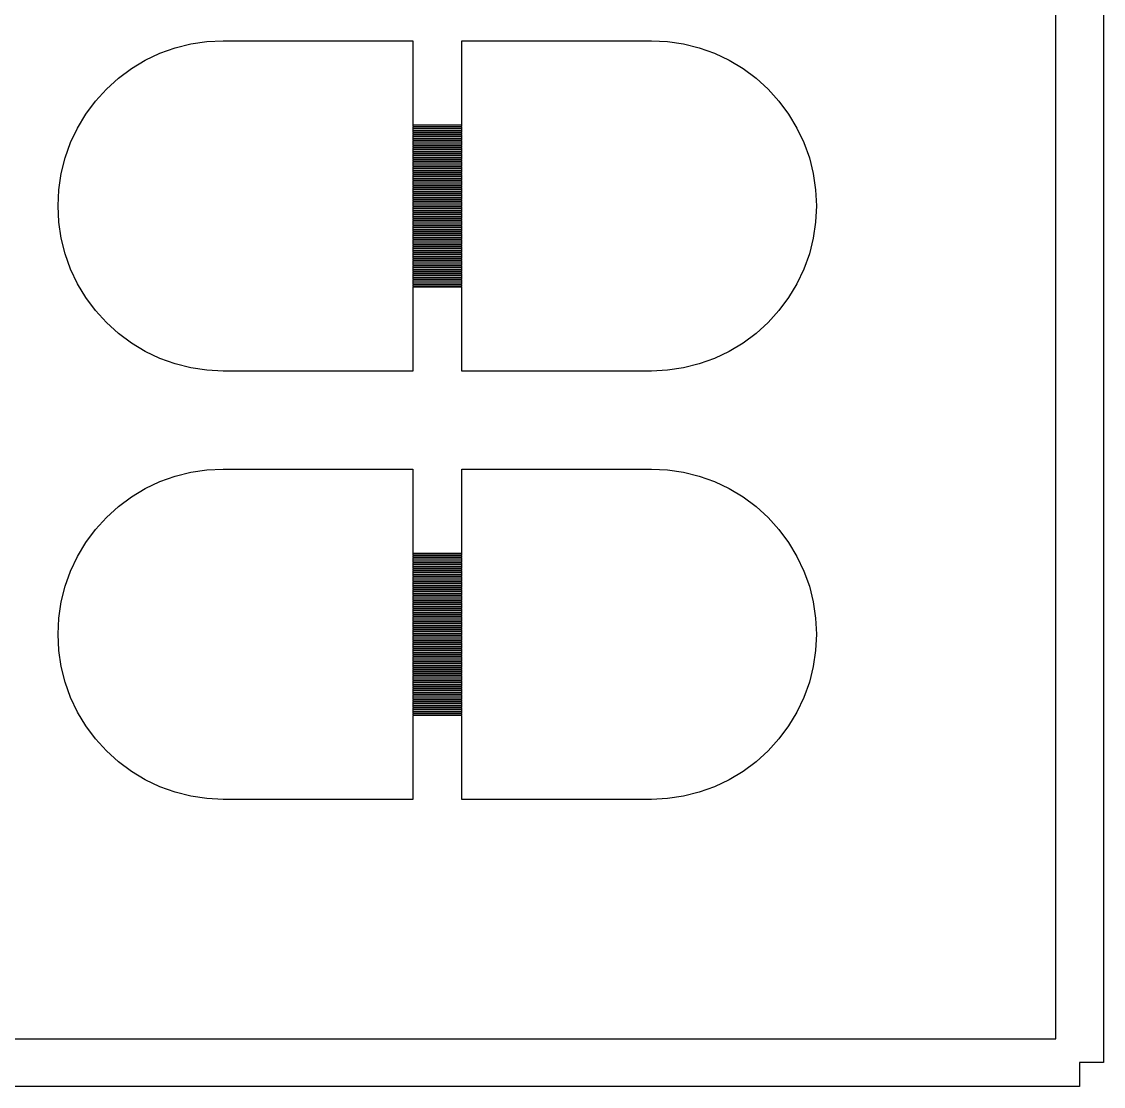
# Model space of a CAD drawing. Extents: x -18 to 132, y -42 to 114.
# Drawn here: x 90.26 to 113, y -5 to 17.37 of the extents above; entities that cross this region are included whole.
import ezdxf

# ---------------------------------------------------------------- set-up
doc = ezdxf.new("R2010")
doc.units = 0

msp = doc.modelspace()

# ---------------------------------------------------------------- linework, layer by layer
for p, q in [((113, 76.5), (113, -4.5)), ((112, -4), (112, 76)), ((93.4927, 16.8206), (93.823, 16.9033)), ((93.823, 16.9033), (94.1599, 16.9533)), ((94.1599, 16.9533), (94.5, 16.97)), ((94.5, 16.97), (98.485, 16.97)), ((98.485, 16.97), (98.485, 15.205)), ((99.515, 15.205), (99.515, 16.97)), ((99.515, 16.97), (103.5, 16.97)), ((103.5, 16.97), (103.84, 16.9533)), ((103.84, 16.9533), (104.177, 16.9033)), ((104.177, 16.9033), (104.507, 16.8206)), ((92.8643, 16.5603), (93.1721, 16.7059)), ((93.1721, 16.7059), (93.4927, 16.8206)), ((104.507, 16.8206), (104.828, 16.7059)), ((104.828, 16.7059), (105.136, 16.5603)), ((92.2987, 16.1823), (92.5722, 16.3852)), ((92.5722, 16.3852), (92.8643, 16.5603)), ((105.136, 16.5603), (105.428, 16.3852)), ((105.428, 16.3852), (105.701, 16.1823)), ((92.0463, 15.9537), (92.2987, 16.1823)), ((105.701, 16.1823), (105.954, 15.9537)), ((91.8177, 15.7013), (92.0463, 15.9537)), ((105.954, 15.9537), (106.182, 15.7013)), ((91.6148, 15.4278), (91.8177, 15.7013)), ((106.182, 15.7013), (106.385, 15.4278)), ((91.4397, 15.1357), (91.6148, 15.4278)), ((106.385, 15.4278), (106.56, 15.1357)), ((91.2941, 14.8279), (91.4397, 15.1357)), ((98.485, 15.205), (99.515, 15.205)), ((99.515, 15.195), (98.485, 15.195)), ((98.485, 15.195), (98.485, 15.165)), ((98.485, 15.165), (99.515, 15.165)), ((99.515, 15.155), (98.485, 15.155)), ((98.485, 15.155), (98.485, 15.125)), ((98.485, 15.125), (99.515, 15.125)), ((99.515, 15.115), (98.485, 15.115)), ((98.485, 15.115), (98.485, 15.085)), ((98.485, 15.085), (99.515, 15.085)), ((99.515, 15.075), (98.485, 15.075)), ((98.485, 15.075), (98.485, 15.045)), ((98.485, 15.045), (99.515, 15.045)), ((99.515, 15.035), (98.485, 15.035)), ((98.485, 15.035), (98.485, 15.005)), ((99.515, 15.165), (99.515, 15.195)), ((99.515, 15.125), (99.515, 15.155)), ((99.515, 15.085), (99.515, 15.115)), ((99.515, 15.045), (99.515, 15.075)), ((99.515, 15.005), (99.515, 15.035)), ((106.56, 15.1357), (106.706, 14.8279)), ((91.1794, 14.5073), (91.2941, 14.8279)), ((98.485, 15.005), (99.515, 15.005)), ((99.515, 14.995), (98.485, 14.995)), ((98.485, 14.995), (98.485, 14.965)), ((98.485, 14.965), (99.515, 14.965)), ((99.515, 14.955), (98.485, 14.955)), ((98.485, 14.955), (98.485, 14.925)), ((98.485, 14.925), (99.515, 14.925)), ((99.515, 14.915), (98.485, 14.915)), ((98.485, 14.915), (98.485, 14.885)), ((98.485, 14.885), (99.515, 14.885)), ((99.515, 14.875), (98.485, 14.875)), ((98.485, 14.875), (98.485, 14.845)), ((98.485, 14.845), (99.515, 14.845)), ((99.515, 14.835), (98.485, 14.835)), ((98.485, 14.835), (98.485, 14.805)), ((98.485, 14.805), (99.515, 14.805)), ((99.515, 14.795), (98.485, 14.795)), ((98.485, 14.795), (98.485, 14.765)), ((99.515, 14.965), (99.515, 14.995)), ((99.515, 14.925), (99.515, 14.955)), ((99.515, 14.885), (99.515, 14.915)), ((99.515, 14.845), (99.515, 14.875)), ((99.515, 14.805), (99.515, 14.835)), ((99.515, 14.765), (99.515, 14.795)), ((106.706, 14.8279), (106.821, 14.5073)), ((98.485, 14.765), (99.515, 14.765)), ((99.515, 14.755), (98.485, 14.755)), ((98.485, 14.755), (98.485, 14.725)), ((98.485, 14.725), (99.515, 14.725)), ((99.515, 14.715), (98.485, 14.715)), ((98.485, 14.715), (98.485, 14.685)), ((98.485, 14.685), (99.515, 14.685)), ((99.515, 14.675), (98.485, 14.675)), ((98.485, 14.675), (98.485, 14.645)), ((98.485, 14.645), (99.515, 14.645)), ((99.515, 14.635), (98.485, 14.635)), ((98.485, 14.635), (98.485, 14.605)), ((98.485, 14.605), (99.515, 14.605)), ((99.515, 14.595), (98.485, 14.595)), ((98.485, 14.595), (98.485, 14.565)), ((98.485, 14.565), (99.515, 14.565)), ((99.515, 14.555), (98.485, 14.555)), ((98.485, 14.555), (98.485, 14.525)), ((99.515, 14.725), (99.515, 14.755)), ((99.515, 14.685), (99.515, 14.715)), ((99.515, 14.645), (99.515, 14.675)), ((99.515, 14.605), (99.515, 14.635)), ((99.515, 14.565), (99.515, 14.595)), ((99.515, 14.525), (99.515, 14.555)), ((91.0967, 14.177), (91.1794, 14.5073)), ((98.485, 14.525), (99.515, 14.525)), ((99.515, 14.515), (98.485, 14.515)), ((98.485, 14.515), (98.485, 14.485)), ((98.485, 14.485), (99.515, 14.485)), ((99.515, 14.475), (98.485, 14.475)), ((98.485, 14.475), (98.485, 14.445)), ((98.485, 14.445), (99.515, 14.445)), ((99.515, 14.435), (98.485, 14.435)), ((98.485, 14.435), (98.485, 14.405)), ((98.485, 14.405), (99.515, 14.405)), ((99.515, 14.395), (98.485, 14.395)), ((98.485, 14.395), (98.485, 14.365)), ((98.485, 14.365), (99.515, 14.365)), ((99.515, 14.355), (98.485, 14.355)), ((98.485, 14.355), (98.485, 14.325)), ((98.485, 14.325), (99.515, 14.325)), ((99.515, 14.485), (99.515, 14.515)), ((99.515, 14.445), (99.515, 14.475)), ((99.515, 14.405), (99.515, 14.435)), ((99.515, 14.365), (99.515, 14.395)), ((99.515, 14.325), (99.515, 14.355)), ((106.821, 14.5073), (106.903, 14.177)), ((91.0467, 13.8401), (91.0967, 14.177)), ((99.515, 14.315), (98.485, 14.315)), ((98.485, 14.315), (98.485, 14.285)), ((98.485, 14.285), (99.515, 14.285)), ((99.515, 14.275), (98.485, 14.275)), ((98.485, 14.275), (98.485, 14.245)), ((98.485, 14.245), (99.515, 14.245)), ((99.515, 14.235), (98.485, 14.235)), ((98.485, 14.235), (98.485, 14.205)), ((98.485, 14.205), (99.515, 14.205)), ((99.515, 14.195), (98.485, 14.195)), ((98.485, 14.195), (98.485, 14.165)), ((98.485, 14.165), (99.515, 14.165)), ((99.515, 14.155), (98.485, 14.155)), ((98.485, 14.155), (98.485, 14.125)), ((98.485, 14.125), (99.515, 14.125)), ((99.515, 14.115), (98.485, 14.115)), ((98.485, 14.115), (98.485, 14.085)), ((99.515, 14.285), (99.515, 14.315)), ((99.515, 14.245), (99.515, 14.275)), ((99.515, 14.205), (99.515, 14.235)), ((99.515, 14.165), (99.515, 14.195)), ((99.515, 14.125), (99.515, 14.155)), ((99.515, 14.085), (99.515, 14.115)), ((106.903, 14.177), (106.953, 13.8401)), ((98.485, 14.085), (99.515, 14.085)), ((99.515, 14.075), (98.485, 14.075)), ((98.485, 14.075), (98.485, 14.045)), ((98.485, 14.045), (99.515, 14.045)), ((99.515, 14.035), (98.485, 14.035)), ((98.485, 14.035), (98.485, 14.005)), ((98.485, 14.005), (99.515, 14.005)), ((99.515, 13.995), (98.485, 13.995)), ((98.485, 13.995), (98.485, 13.965)), ((98.485, 13.965), (99.515, 13.965)), ((99.515, 13.955), (98.485, 13.955)), ((98.485, 13.955), (98.485, 13.925)), ((98.485, 13.925), (99.515, 13.925)), ((99.515, 13.915), (98.485, 13.915)), ((98.485, 13.915), (98.485, 13.885)), ((98.485, 13.885), (99.515, 13.885)), ((99.515, 13.875), (98.485, 13.875)), ((98.485, 13.875), (98.485, 13.845)), ((99.515, 14.045), (99.515, 14.075)), ((99.515, 14.005), (99.515, 14.035)), ((99.515, 13.965), (99.515, 13.995)), ((99.515, 13.925), (99.515, 13.955)), ((99.515, 13.885), (99.515, 13.915)), ((99.515, 13.845), (99.515, 13.875)), ((91.03, 13.5), (91.0467, 13.8401)), ((98.485, 13.845), (99.515, 13.845)), ((99.515, 13.835), (98.485, 13.835)), ((98.485, 13.835), (98.485, 13.805)), ((98.485, 13.805), (99.515, 13.805)), ((99.515, 13.795), (98.485, 13.795)), ((98.485, 13.795), (98.485, 13.765)), ((98.485, 13.765), (99.515, 13.765)), ((99.515, 13.755), (98.485, 13.755)), ((98.485, 13.755), (98.485, 13.725)), ((98.485, 13.725), (99.515, 13.725)), ((99.515, 13.715), (98.485, 13.715)), ((98.485, 13.715), (98.485, 13.685)), ((98.485, 13.685), (99.515, 13.685)), ((99.515, 13.675), (98.485, 13.675)), ((98.485, 13.675), (98.485, 13.645)), ((98.485, 13.645), (99.515, 13.645)), ((99.515, 13.805), (99.515, 13.835)), ((99.515, 13.765), (99.515, 13.795)), ((99.515, 13.725), (99.515, 13.755)), ((99.515, 13.685), (99.515, 13.715)), ((99.515, 13.645), (99.515, 13.675)), ((106.953, 13.8401), (106.97, 13.5)), ((91.0467, 13.1599), (91.03, 13.5)), ((99.515, 13.635), (98.485, 13.635)), ((98.485, 13.635), (98.485, 13.605)), ((98.485, 13.605), (99.515, 13.605)), ((99.515, 13.595), (98.485, 13.595)), ((98.485, 13.595), (98.485, 13.565)), ((98.485, 13.565), (99.515, 13.565)), ((99.515, 13.555), (98.485, 13.555)), ((98.485, 13.555), (98.485, 13.525)), ((98.485, 13.525), (99.515, 13.525)), ((99.515, 13.515), (98.485, 13.515)), ((98.485, 13.515), (98.485, 13.485)), ((98.485, 13.485), (99.515, 13.485)), ((99.515, 13.475), (98.485, 13.475)), ((98.485, 13.475), (98.485, 13.445)), ((98.485, 13.445), (99.515, 13.445)), ((99.515, 13.435), (98.485, 13.435)), ((98.485, 13.435), (98.485, 13.405)), ((99.515, 13.605), (99.515, 13.635)), ((99.515, 13.565), (99.515, 13.595)), ((99.515, 13.525), (99.515, 13.555)), ((99.515, 13.485), (99.515, 13.515)), ((99.515, 13.445), (99.515, 13.475)), ((99.515, 13.405), (99.515, 13.435)), ((106.97, 13.5), (106.953, 13.1599)), ((98.485, 13.405), (99.515, 13.405)), ((99.515, 13.395), (98.485, 13.395)), ((98.485, 13.395), (98.485, 13.365)), ((98.485, 13.365), (99.515, 13.365)), ((99.515, 13.355), (98.485, 13.355)), ((98.485, 13.355), (98.485, 13.325)), ((98.485, 13.325), (99.515, 13.325)), ((99.515, 13.315), (98.485, 13.315)), ((98.485, 13.315), (98.485, 13.285)), ((98.485, 13.285), (99.515, 13.285)), ((99.515, 13.275), (98.485, 13.275)), ((98.485, 13.275), (98.485, 13.245)), ((98.485, 13.245), (99.515, 13.245)), ((99.515, 13.235), (98.485, 13.235)), ((98.485, 13.235), (98.485, 13.205)), ((98.485, 13.205), (99.515, 13.205)), ((99.515, 13.195), (98.485, 13.195)), ((98.485, 13.195), (98.485, 13.165)), ((99.515, 13.365), (99.515, 13.395)), ((99.515, 13.325), (99.515, 13.355)), ((99.515, 13.285), (99.515, 13.315)), ((99.515, 13.245), (99.515, 13.275)), ((99.515, 13.205), (99.515, 13.235)), ((99.515, 13.165), (99.515, 13.195)), ((91.0967, 12.823), (91.0467, 13.1599)), ((98.485, 13.165), (99.515, 13.165)), ((99.515, 13.155), (98.485, 13.155)), ((98.485, 13.155), (98.485, 13.125)), ((98.485, 13.125), (99.515, 13.125)), ((99.515, 13.115), (98.485, 13.115)), ((98.485, 13.115), (98.485, 13.085)), ((98.485, 13.085), (99.515, 13.085)), ((99.515, 13.075), (98.485, 13.075)), ((98.485, 13.075), (98.485, 13.045)), ((98.485, 13.045), (99.515, 13.045)), ((99.515, 13.035), (98.485, 13.035)), ((98.485, 13.035), (98.485, 13.005)), ((98.485, 13.005), (99.515, 13.005)), ((99.515, 12.995), (98.485, 12.995)), ((98.485, 12.995), (98.485, 12.965)), ((98.485, 12.965), (99.515, 12.965)), ((99.515, 13.125), (99.515, 13.155)), ((99.515, 13.085), (99.515, 13.115)), ((99.515, 13.045), (99.515, 13.075)), ((99.515, 13.005), (99.515, 13.035)), ((99.515, 12.965), (99.515, 12.995)), ((106.953, 13.1599), (106.903, 12.823)), ((91.1794, 12.4927), (91.0967, 12.823)), ((99.515, 12.955), (98.485, 12.955)), ((98.485, 12.955), (98.485, 12.925)), ((98.485, 12.925), (99.515, 12.925)), ((99.515, 12.915), (98.485, 12.915)), ((98.485, 12.915), (98.485, 12.885)), ((98.485, 12.885), (99.515, 12.885)), ((99.515, 12.875), (98.485, 12.875)), ((98.485, 12.875), (98.485, 12.845)), ((98.485, 12.845), (99.515, 12.845)), ((99.515, 12.835), (98.485, 12.835)), ((98.485, 12.835), (98.485, 12.805)), ((98.485, 12.805), (99.515, 12.805)), ((99.515, 12.795), (98.485, 12.795)), ((98.485, 12.795), (98.485, 12.765)), ((98.485, 12.765), (99.515, 12.765)), ((99.515, 12.755), (98.485, 12.755)), ((98.485, 12.755), (98.485, 12.725)), ((99.515, 12.925), (99.515, 12.955)), ((99.515, 12.885), (99.515, 12.915)), ((99.515, 12.845), (99.515, 12.875)), ((99.515, 12.805), (99.515, 12.835)), ((99.515, 12.765), (99.515, 12.795)), ((99.515, 12.725), (99.515, 12.755)), ((106.903, 12.823), (106.821, 12.4927)), ((98.485, 12.725), (99.515, 12.725)), ((99.515, 12.715), (98.485, 12.715)), ((98.485, 12.715), (98.485, 12.685)), ((98.485, 12.685), (99.515, 12.685)), ((99.515, 12.675), (98.485, 12.675)), ((98.485, 12.675), (98.485, 12.645)), ((98.485, 12.645), (99.515, 12.645)), ((99.515, 12.635), (98.485, 12.635)), ((98.485, 12.635), (98.485, 12.605)), ((98.485, 12.605), (99.515, 12.605)), ((99.515, 12.595), (98.485, 12.595)), ((98.485, 12.595), (98.485, 12.565)), ((98.485, 12.565), (99.515, 12.565)), ((99.515, 12.555), (98.485, 12.555)), ((98.485, 12.555), (98.485, 12.525)), ((98.485, 12.525), (99.515, 12.525)), ((99.515, 12.515), (98.485, 12.515)), ((98.485, 12.515), (98.485, 12.485)), ((99.515, 12.685), (99.515, 12.715)), ((99.515, 12.645), (99.515, 12.675)), ((99.515, 12.605), (99.515, 12.635)), ((99.515, 12.565), (99.515, 12.595)), ((99.515, 12.525), (99.515, 12.555)), ((99.515, 12.485), (99.515, 12.515)), ((91.2941, 12.1721), (91.1794, 12.4927)), ((98.485, 12.485), (99.515, 12.485)), ((99.515, 12.475), (98.485, 12.475)), ((98.485, 12.475), (98.485, 12.445)), ((98.485, 12.445), (99.515, 12.445)), ((99.515, 12.435), (98.485, 12.435)), ((98.485, 12.435), (98.485, 12.405)), ((98.485, 12.405), (99.515, 12.405)), ((99.515, 12.395), (98.485, 12.395)), ((98.485, 12.395), (98.485, 12.365)), ((98.485, 12.365), (99.515, 12.365)), ((99.515, 12.355), (98.485, 12.355)), ((98.485, 12.355), (98.485, 12.325)), ((98.485, 12.325), (99.515, 12.325)), ((99.515, 12.315), (98.485, 12.315)), ((98.485, 12.315), (98.485, 12.285)), ((98.485, 12.285), (99.515, 12.285)), ((99.515, 12.445), (99.515, 12.475)), ((99.515, 12.405), (99.515, 12.435)), ((99.515, 12.365), (99.515, 12.395)), ((99.515, 12.325), (99.515, 12.355)), ((99.515, 12.285), (99.515, 12.315)), ((106.821, 12.4927), (106.706, 12.1721)), ((91.4397, 11.8643), (91.2941, 12.1721)), ((99.515, 12.275), (98.485, 12.275)), ((98.485, 12.275), (98.485, 12.245)), ((98.485, 12.245), (99.515, 12.245)), ((99.515, 12.235), (98.485, 12.235)), ((98.485, 12.235), (98.485, 12.205)), ((98.485, 12.205), (99.515, 12.205)), ((99.515, 12.195), (98.485, 12.195)), ((98.485, 12.195), (98.485, 12.165)), ((98.485, 12.165), (99.515, 12.165)), ((99.515, 12.155), (98.485, 12.155)), ((98.485, 12.155), (98.485, 12.125)), ((98.485, 12.125), (99.515, 12.125)), ((99.515, 12.115), (98.485, 12.115)), ((98.485, 12.115), (98.485, 12.085)), ((98.485, 12.085), (99.515, 12.085)), ((99.515, 12.075), (98.485, 12.075)), ((98.485, 12.075), (98.485, 12.045)), ((99.515, 12.245), (99.515, 12.275)), ((99.515, 12.205), (99.515, 12.235)), ((99.515, 12.165), (99.515, 12.195)), ((99.515, 12.125), (99.515, 12.155)), ((99.515, 12.085), (99.515, 12.115)), ((99.515, 12.045), (99.515, 12.075)), ((106.706, 12.1721), (106.56, 11.8643)), ((91.6148, 11.5722), (91.4397, 11.8643)), ((98.485, 12.045), (99.515, 12.045)), ((99.515, 12.035), (98.485, 12.035)), ((98.485, 12.035), (98.485, 12.005)), ((98.485, 12.005), (99.515, 12.005)), ((99.515, 11.995), (98.485, 11.995)), ((98.485, 11.995), (98.485, 11.965)), ((98.485, 11.965), (99.515, 11.965)), ((99.515, 11.955), (98.485, 11.955)), ((98.485, 11.955), (98.485, 11.925)), ((98.485, 11.925), (99.515, 11.925)), ((99.515, 11.915), (98.485, 11.915)), ((98.485, 11.915), (98.485, 11.885)), ((98.485, 11.885), (99.515, 11.885)), ((99.515, 11.875), (98.485, 11.875)), ((98.485, 11.875), (98.485, 11.845)), ((98.485, 11.845), (99.515, 11.845)), ((99.515, 11.835), (98.485, 11.835)), ((98.485, 11.835), (98.485, 11.805)), ((99.515, 12.005), (99.515, 12.035)), ((99.515, 11.965), (99.515, 11.995)), ((99.515, 11.925), (99.515, 11.955)), ((99.515, 11.885), (99.515, 11.915)), ((99.515, 11.845), (99.515, 11.875)), ((99.515, 11.805), (99.515, 11.835)), ((106.56, 11.8643), (106.385, 11.5722)), ((98.485, 11.805), (99.515, 11.805)), ((99.515, 11.795), (98.485, 11.795)), ((98.485, 11.795), (98.485, 10.03)), ((99.515, 10.03), (99.515, 11.795)), ((91.8177, 11.2987), (91.6148, 11.5722)), ((106.385, 11.5722), (106.182, 11.2987)), ((92.0463, 11.0463), (91.8177, 11.2987)), ((106.182, 11.2987), (105.954, 11.0463)), ((92.2987, 10.8177), (92.0463, 11.0463)), ((105.954, 11.0463), (105.701, 10.8177)), ((92.5722, 10.6148), (92.2987, 10.8177)), ((105.701, 10.8177), (105.428, 10.6148)), ((92.8643, 10.4397), (92.5722, 10.6148)), ((105.428, 10.6148), (105.136, 10.4397)), ((93.1721, 10.2941), (92.8643, 10.4397)), ((93.4927, 10.1794), (93.1721, 10.2941)), ((104.828, 10.2941), (104.507, 10.1794)), ((105.136, 10.4397), (104.828, 10.2941)), ((93.823, 10.0967), (93.4927, 10.1794)), ((94.1599, 10.0467), (93.823, 10.0967)), ((94.5, 10.03), (94.1599, 10.0467)), ((98.485, 10.03), (94.5, 10.03)), ((103.5, 10.03), (99.515, 10.03)), ((103.84, 10.0467), (103.5, 10.03)), ((104.177, 10.0967), (103.84, 10.0467)), ((104.507, 10.1794), (104.177, 10.0967)), ((94.1599, 7.95328), (94.5, 7.96999)), ((94.5, 7.96999), (98.485, 7.96999)), ((98.485, 7.96999), (98.485, 6.20499)), ((99.515, 6.20499), (99.515, 7.96999)), ((99.515, 7.96999), (103.5, 7.96999)), ((103.5, 7.96999), (103.84, 7.95328)), ((93.1721, 7.70586), (93.4927, 7.82057)), ((93.4927, 7.82057), (93.823, 7.90332)), ((93.823, 7.90332), (94.1599, 7.95328)), ((103.84, 7.95328), (104.177, 7.90332)), ((104.177, 7.90332), (104.507, 7.82057)), ((104.507, 7.82057), (104.828, 7.70586)), ((92.5722, 7.38519), (92.8643, 7.56026)), ((92.8643, 7.56026), (93.1721, 7.70586)), ((104.828, 7.70586), (105.136, 7.56026)), ((105.136, 7.56026), (105.428, 7.38519)), ((92.2987, 7.18234), (92.5722, 7.38519)), ((105.428, 7.38519), (105.701, 7.18234)), ((92.0463, 6.95366), (92.2987, 7.18234)), ((105.701, 7.18234), (105.954, 6.95366)), ((91.8177, 6.70134), (92.0463, 6.95366)), ((105.954, 6.95366), (106.182, 6.70134)), ((91.6148, 6.42783), (91.8177, 6.70134)), ((106.182, 6.70134), (106.385, 6.42783)), ((91.4397, 6.13574), (91.6148, 6.42783)), ((106.385, 6.42783), (106.56, 6.13574)), ((98.485, 6.20499), (99.515, 6.20499)), ((99.515, 6.19499), (98.485, 6.19499)), ((98.485, 6.19499), (98.485, 6.16499)), ((98.485, 6.16499), (99.515, 6.16499)), ((99.515, 6.155), (98.485, 6.155)), ((98.485, 6.155), (98.485, 6.125)), ((99.515, 6.16499), (99.515, 6.19499)), ((99.515, 6.125), (99.515, 6.155)), ((91.2941, 5.82791), (91.4397, 6.13574)), ((98.485, 6.125), (99.515, 6.125)), ((99.515, 6.11499), (98.485, 6.11499)), ((98.485, 6.11499), (98.485, 6.08499)), ((98.485, 6.08499), (99.515, 6.08499)), ((99.515, 6.075), (98.485, 6.075)), ((98.485, 6.075), (98.485, 6.045)), ((98.485, 6.045), (99.515, 6.045)), ((99.515, 6.03499), (98.485, 6.03499)), ((98.485, 6.03499), (98.485, 6.00499)), ((98.485, 6.00499), (99.515, 6.00499)), ((99.515, 5.995), (98.485, 5.995)), ((98.485, 5.995), (98.485, 5.965)), ((98.485, 5.965), (99.515, 5.965)), ((99.515, 5.95499), (98.485, 5.95499)), ((98.485, 5.95499), (98.485, 5.92499)), ((98.485, 5.92499), (99.515, 5.92499)), ((99.515, 5.91499), (98.485, 5.91499)), ((98.485, 5.91499), (98.485, 5.88499)), ((99.515, 6.08499), (99.515, 6.11499)), ((99.515, 6.045), (99.515, 6.075)), ((99.515, 6.00499), (99.515, 6.03499)), ((99.515, 5.965), (99.515, 5.995)), ((99.515, 5.92499), (99.515, 5.95499)), ((99.515, 5.88499), (99.515, 5.91499)), ((106.56, 6.13574), (106.706, 5.82791)), ((91.1794, 5.50728), (91.2941, 5.82791)), ((98.485, 5.88499), (99.515, 5.88499)), ((99.515, 5.875), (98.485, 5.875)), ((98.485, 5.875), (98.485, 5.84499)), ((98.485, 5.84499), (99.515, 5.84499)), ((99.515, 5.83499), (98.485, 5.83499)), ((98.485, 5.83499), (98.485, 5.80499)), ((98.485, 5.80499), (99.515, 5.80499)), ((99.515, 5.795), (98.485, 5.795)), ((98.485, 5.795), (98.485, 5.765)), ((98.485, 5.765), (99.515, 5.765)), ((99.515, 5.75499), (98.485, 5.75499)), ((98.485, 5.75499), (98.485, 5.72499)), ((98.485, 5.72499), (99.515, 5.72499)), ((99.515, 5.715), (98.485, 5.715)), ((98.485, 5.715), (98.485, 5.685)), ((98.485, 5.685), (99.515, 5.685)), ((99.515, 5.84499), (99.515, 5.875)), ((99.515, 5.80499), (99.515, 5.83499)), ((99.515, 5.765), (99.515, 5.795)), ((99.515, 5.72499), (99.515, 5.75499)), ((99.515, 5.685), (99.515, 5.715)), ((106.706, 5.82791), (106.821, 5.50728)), ((91.0967, 5.17696), (91.1794, 5.50728)), ((99.515, 5.67499), (98.485, 5.67499)), ((98.485, 5.67499), (98.485, 5.64499)), ((98.485, 5.64499), (99.515, 5.64499)), ((99.515, 5.63499), (98.485, 5.63499)), ((98.485, 5.63499), (98.485, 5.605)), ((98.485, 5.605), (99.515, 5.605)), ((99.515, 5.59499), (98.485, 5.59499)), ((98.485, 5.59499), (98.485, 5.56499)), ((98.485, 5.56499), (99.515, 5.56499)), ((99.515, 5.55499), (98.485, 5.55499)), ((98.485, 5.55499), (98.485, 5.52499)), ((98.485, 5.52499), (99.515, 5.52499)), ((99.515, 5.515), (98.485, 5.515)), ((98.485, 5.515), (98.485, 5.48499)), ((98.485, 5.48499), (99.515, 5.48499)), ((99.515, 5.47499), (98.485, 5.47499)), ((98.485, 5.47499), (98.485, 5.44499)), ((99.515, 5.64499), (99.515, 5.67499)), ((99.515, 5.605), (99.515, 5.63499)), ((99.515, 5.56499), (99.515, 5.59499)), ((99.515, 5.52499), (99.515, 5.55499)), ((99.515, 5.48499), (99.515, 5.515)), ((99.515, 5.44499), (99.515, 5.47499)), ((106.821, 5.50728), (106.903, 5.17696)), ((98.485, 5.44499), (99.515, 5.44499)), ((99.515, 5.435), (98.485, 5.435)), ((98.485, 5.435), (98.485, 5.405)), ((98.485, 5.405), (99.515, 5.405)), ((99.515, 5.39499), (98.485, 5.39499)), ((98.485, 5.39499), (98.485, 5.36499)), ((98.485, 5.36499), (99.515, 5.36499)), ((99.515, 5.355), (98.485, 5.355)), ((98.485, 5.355), (98.485, 5.325)), ((98.485, 5.325), (99.515, 5.325)), ((99.515, 5.31499), (98.485, 5.31499)), ((98.485, 5.31499), (98.485, 5.28499)), ((98.485, 5.28499), (99.515, 5.28499)), ((99.515, 5.27499), (98.485, 5.27499)), ((98.485, 5.27499), (98.485, 5.245)), ((98.485, 5.245), (99.515, 5.245)), ((99.515, 5.23499), (98.485, 5.23499)), ((98.485, 5.23499), (98.485, 5.20499)), ((99.515, 5.405), (99.515, 5.435)), ((99.515, 5.36499), (99.515, 5.39499)), ((99.515, 5.325), (99.515, 5.355)), ((99.515, 5.28499), (99.515, 5.31499)), ((99.515, 5.245), (99.515, 5.27499)), ((99.515, 5.20499), (99.515, 5.23499)), ((91.0467, 4.84012), (91.0967, 5.17696)), ((98.485, 5.20499), (99.515, 5.20499)), ((99.515, 5.19499), (98.485, 5.19499)), ((98.485, 5.19499), (98.485, 5.16499)), ((98.485, 5.16499), (99.515, 5.16499)), ((99.515, 5.155), (98.485, 5.155)), ((98.485, 5.155), (98.485, 5.125)), ((98.485, 5.125), (99.515, 5.125)), ((99.515, 5.11499), (98.485, 5.11499)), ((98.485, 5.11499), (98.485, 5.08499)), ((98.485, 5.08499), (99.515, 5.08499)), ((99.515, 5.075), (98.485, 5.075)), ((98.485, 5.075), (98.485, 5.045)), ((98.485, 5.045), (99.515, 5.045)), ((99.515, 5.03499), (98.485, 5.03499)), ((98.485, 5.03499), (98.485, 5.00499)), ((98.485, 5.00499), (99.515, 5.00499)), ((99.515, 5.16499), (99.515, 5.19499)), ((99.515, 5.125), (99.515, 5.155)), ((99.515, 5.08499), (99.515, 5.11499)), ((99.515, 5.045), (99.515, 5.075)), ((99.515, 5.00499), (99.515, 5.03499)), ((106.903, 5.17696), (106.953, 4.84012)), ((91.03, 4.5), (91.0467, 4.84012)), ((99.515, 4.995), (98.485, 4.995)), ((98.485, 4.995), (98.485, 4.965)), ((98.485, 4.965), (99.515, 4.965)), ((99.515, 4.95499), (98.485, 4.95499)), ((98.485, 4.95499), (98.485, 4.92499)), ((98.485, 4.92499), (99.515, 4.92499)), ((99.515, 4.91499), (98.485, 4.91499)), ((98.485, 4.91499), (98.485, 4.88499)), ((98.485, 4.88499), (99.515, 4.88499)), ((99.515, 4.875), (98.485, 4.875)), ((98.485, 4.875), (98.485, 4.84499)), ((98.485, 4.84499), (99.515, 4.84499)), ((99.515, 4.83499), (98.485, 4.83499)), ((98.485, 4.83499), (98.485, 4.80499)), ((98.485, 4.80499), (99.515, 4.80499)), ((99.515, 4.795), (98.485, 4.795)), ((98.485, 4.795), (98.485, 4.765)), ((99.515, 4.965), (99.515, 4.995)), ((99.515, 4.92499), (99.515, 4.95499)), ((99.515, 4.88499), (99.515, 4.91499)), ((99.515, 4.84499), (99.515, 4.875)), ((99.515, 4.80499), (99.515, 4.83499)), ((99.515, 4.765), (99.515, 4.795)), ((106.953, 4.84012), (106.97, 4.5)), ((98.485, 4.765), (99.515, 4.765)), ((99.515, 4.75499), (98.485, 4.75499)), ((98.485, 4.75499), (98.485, 4.72499)), ((98.485, 4.72499), (99.515, 4.72499)), ((99.515, 4.715), (98.485, 4.715)), ((98.485, 4.715), (98.485, 4.685)), ((98.485, 4.685), (99.515, 4.685)), ((99.515, 4.67499), (98.485, 4.67499)), ((98.485, 4.67499), (98.485, 4.64499)), ((98.485, 4.64499), (99.515, 4.64499)), ((99.515, 4.63499), (98.485, 4.63499)), ((98.485, 4.63499), (98.485, 4.605)), ((98.485, 4.605), (99.515, 4.605)), ((99.515, 4.59499), (98.485, 4.59499)), ((98.485, 4.59499), (98.485, 4.56499)), ((98.485, 4.56499), (99.515, 4.56499)), ((99.515, 4.55499), (98.485, 4.55499)), ((98.485, 4.55499), (98.485, 4.52499)), ((99.515, 4.72499), (99.515, 4.75499)), ((99.515, 4.685), (99.515, 4.715)), ((99.515, 4.64499), (99.515, 4.67499)), ((99.515, 4.605), (99.515, 4.63499)), ((99.515, 4.56499), (99.515, 4.59499)), ((99.515, 4.52499), (99.515, 4.55499)), ((91.0467, 4.15988), (91.03, 4.5)), ((98.485, 4.52499), (99.515, 4.52499)), ((99.515, 4.515), (98.485, 4.515)), ((98.485, 4.515), (98.485, 4.485)), ((98.485, 4.485), (99.515, 4.485)), ((99.515, 4.47501), (98.485, 4.47501)), ((98.485, 4.47501), (98.485, 4.44501)), ((98.485, 4.44501), (99.515, 4.44501)), ((99.515, 4.43501), (98.485, 4.43501)), ((98.485, 4.43501), (98.485, 4.40501)), ((98.485, 4.40501), (99.515, 4.40501)), ((99.515, 4.395), (98.485, 4.395)), ((98.485, 4.395), (98.485, 4.36501)), ((98.485, 4.36501), (99.515, 4.36501)), ((99.515, 4.35501), (98.485, 4.35501)), ((98.485, 4.35501), (98.485, 4.32501)), ((98.485, 4.32501), (99.515, 4.32501)), ((99.515, 4.485), (99.515, 4.515)), ((99.515, 4.44501), (99.515, 4.47501)), ((99.515, 4.40501), (99.515, 4.43501)), ((99.515, 4.36501), (99.515, 4.395)), ((99.515, 4.32501), (99.515, 4.35501)), ((106.97, 4.5), (106.953, 4.15988)), ((91.0967, 3.82304), (91.0467, 4.15988)), ((99.515, 4.315), (98.485, 4.315)), ((98.485, 4.315), (98.485, 4.285)), ((98.485, 4.285), (99.515, 4.285)), ((99.515, 4.27501), (98.485, 4.27501)), ((98.485, 4.27501), (98.485, 4.24501)), ((98.485, 4.24501), (99.515, 4.24501)), ((99.515, 4.235), (98.485, 4.235)), ((98.485, 4.235), (98.485, 4.205)), ((98.485, 4.205), (99.515, 4.205)), ((99.515, 4.19501), (98.485, 4.19501)), ((98.485, 4.19501), (98.485, 4.16501)), ((98.485, 4.16501), (99.515, 4.16501)), ((99.515, 4.15501), (98.485, 4.15501)), ((98.485, 4.15501), (98.485, 4.125)), ((98.485, 4.125), (99.515, 4.125)), ((99.515, 4.11501), (98.485, 4.11501)), ((98.485, 4.11501), (98.485, 4.08501)), ((99.515, 4.285), (99.515, 4.315)), ((99.515, 4.24501), (99.515, 4.27501)), ((99.515, 4.205), (99.515, 4.235)), ((99.515, 4.16501), (99.515, 4.19501)), ((99.515, 4.125), (99.515, 4.15501)), ((99.515, 4.08501), (99.515, 4.11501)), ((106.953, 4.15988), (106.903, 3.82304)), ((98.485, 4.08501), (99.515, 4.08501)), ((99.515, 4.07501), (98.485, 4.07501)), ((98.485, 4.07501), (98.485, 4.04501)), ((98.485, 4.04501), (99.515, 4.04501)), ((99.515, 4.035), (98.485, 4.035)), ((98.485, 4.035), (98.485, 4.005)), ((98.485, 4.005), (99.515, 4.005)), ((99.515, 3.99501), (98.485, 3.99501)), ((98.485, 3.99501), (98.485, 3.96501)), ((98.485, 3.96501), (99.515, 3.96501)), ((99.515, 3.955), (98.485, 3.955)), ((98.485, 3.955), (98.485, 3.925)), ((98.485, 3.925), (99.515, 3.925)), ((99.515, 3.91501), (98.485, 3.91501)), ((98.485, 3.91501), (98.485, 3.88501)), ((98.485, 3.88501), (99.515, 3.88501)), ((99.515, 3.875), (98.485, 3.875)), ((98.485, 3.875), (98.485, 3.845)), ((99.515, 4.04501), (99.515, 4.07501)), ((99.515, 4.005), (99.515, 4.035)), ((99.515, 3.96501), (99.515, 3.99501)), ((99.515, 3.925), (99.515, 3.955)), ((99.515, 3.88501), (99.515, 3.91501)), ((99.515, 3.845), (99.515, 3.875)), ((91.1794, 3.49272), (91.0967, 3.82304)), ((98.485, 3.845), (99.515, 3.845)), ((99.515, 3.83501), (98.485, 3.83501)), ((98.485, 3.83501), (98.485, 3.80501)), ((98.485, 3.80501), (99.515, 3.80501)), ((99.515, 3.79501), (98.485, 3.79501)), ((98.485, 3.79501), (98.485, 3.76501)), ((98.485, 3.76501), (99.515, 3.76501)), ((99.515, 3.755), (98.485, 3.755)), ((98.485, 3.755), (98.485, 3.72501)), ((98.485, 3.72501), (99.515, 3.72501)), ((99.515, 3.71501), (98.485, 3.71501)), ((98.485, 3.71501), (98.485, 3.68501)), ((98.485, 3.68501), (99.515, 3.68501)), ((99.515, 3.675), (98.485, 3.675)), ((98.485, 3.675), (98.485, 3.645)), ((98.485, 3.645), (99.515, 3.645)), ((99.515, 3.80501), (99.515, 3.83501)), ((99.515, 3.76501), (99.515, 3.79501)), ((99.515, 3.72501), (99.515, 3.755)), ((99.515, 3.68501), (99.515, 3.71501)), ((99.515, 3.645), (99.515, 3.675)), ((106.903, 3.82304), (106.821, 3.49272)), ((91.2941, 3.17209), (91.1794, 3.49272)), ((99.515, 3.63501), (98.485, 3.63501)), ((98.485, 3.63501), (98.485, 3.60501)), ((98.485, 3.60501), (99.515, 3.60501)), ((99.515, 3.595), (98.485, 3.595)), ((98.485, 3.595), (98.485, 3.565)), ((98.485, 3.565), (99.515, 3.565)), ((99.515, 3.55501), (98.485, 3.55501)), ((98.485, 3.55501), (98.485, 3.52501)), ((98.485, 3.52501), (99.515, 3.52501)), ((99.515, 3.51501), (98.485, 3.51501)), ((98.485, 3.51501), (98.485, 3.485)), ((98.485, 3.485), (99.515, 3.485)), ((99.515, 3.47501), (98.485, 3.47501)), ((98.485, 3.47501), (98.485, 3.44501)), ((98.485, 3.44501), (99.515, 3.44501)), ((99.515, 3.43501), (98.485, 3.43501)), ((98.485, 3.43501), (98.485, 3.40501)), ((99.515, 3.60501), (99.515, 3.63501)), ((99.515, 3.565), (99.515, 3.595)), ((99.515, 3.52501), (99.515, 3.55501)), ((99.515, 3.485), (99.515, 3.51501)), ((99.515, 3.44501), (99.515, 3.47501)), ((99.515, 3.40501), (99.515, 3.43501)), ((106.821, 3.49272), (106.706, 3.17209)), ((98.485, 3.40501), (99.515, 3.40501)), ((99.515, 3.395), (98.485, 3.395)), ((98.485, 3.395), (98.485, 3.36501)), ((98.485, 3.36501), (99.515, 3.36501)), ((99.515, 3.35501), (98.485, 3.35501)), ((98.485, 3.35501), (98.485, 3.32501)), ((98.485, 3.32501), (99.515, 3.32501)), ((99.515, 3.315), (98.485, 3.315)), ((98.485, 3.315), (98.485, 3.285)), ((98.485, 3.285), (99.515, 3.285)), ((99.515, 3.27501), (98.485, 3.27501)), ((98.485, 3.27501), (98.485, 3.24501)), ((98.485, 3.24501), (99.515, 3.24501)), ((99.515, 3.235), (98.485, 3.235)), ((98.485, 3.235), (98.485, 3.205)), ((98.485, 3.205), (99.515, 3.205)), ((99.515, 3.19501), (98.485, 3.19501)), ((98.485, 3.19501), (98.485, 3.16501)), ((99.515, 3.36501), (99.515, 3.395)), ((99.515, 3.32501), (99.515, 3.35501)), ((99.515, 3.285), (99.515, 3.315)), ((99.515, 3.24501), (99.515, 3.27501)), ((99.515, 3.205), (99.515, 3.235)), ((99.515, 3.16501), (99.515, 3.19501)), ((91.4397, 2.86426), (91.2941, 3.17209)), ((98.485, 3.16501), (99.515, 3.16501)), ((99.515, 3.15501), (98.485, 3.15501)), ((98.485, 3.15501), (98.485, 3.125)), ((98.485, 3.125), (99.515, 3.125)), ((99.515, 3.11501), (98.485, 3.11501)), ((98.485, 3.11501), (98.485, 3.08501)), ((98.485, 3.08501), (99.515, 3.08501)), ((99.515, 3.07501), (98.485, 3.07501)), ((98.485, 3.07501), (98.485, 3.04501)), ((98.485, 3.04501), (99.515, 3.04501)), ((99.515, 3.035), (98.485, 3.035)), ((98.485, 3.035), (98.485, 3.005)), ((98.485, 3.005), (99.515, 3.005)), ((99.515, 2.99501), (98.485, 2.99501)), ((98.485, 2.99501), (98.485, 2.96501)), ((98.485, 2.96501), (99.515, 2.96501)), ((99.515, 3.125), (99.515, 3.15501)), ((99.515, 3.08501), (99.515, 3.11501)), ((99.515, 3.04501), (99.515, 3.07501)), ((99.515, 3.005), (99.515, 3.035)), ((99.515, 2.96501), (99.515, 2.99501)), ((106.706, 3.17209), (106.56, 2.86426)), ((91.6148, 2.57217), (91.4397, 2.86426)), ((99.515, 2.955), (98.485, 2.955)), ((98.485, 2.955), (98.485, 2.925)), ((98.485, 2.925), (99.515, 2.925)), ((99.515, 2.91501), (98.485, 2.91501)), ((98.485, 2.91501), (98.485, 2.88501)), ((98.485, 2.88501), (99.515, 2.88501)), ((99.515, 2.875), (98.485, 2.875)), ((98.485, 2.875), (98.485, 2.845)), ((98.485, 2.845), (99.515, 2.845)), ((99.515, 2.83501), (98.485, 2.83501)), ((98.485, 2.83501), (98.485, 2.80501)), ((98.485, 2.80501), (99.515, 2.80501)), ((99.515, 2.79501), (98.485, 2.79501)), ((98.485, 2.79501), (98.485, 1.03001)), ((99.515, 2.925), (99.515, 2.955)), ((99.515, 2.88501), (99.515, 2.91501)), ((99.515, 2.845), (99.515, 2.875)), ((99.515, 2.80501), (99.515, 2.83501)), ((99.515, 1.03001), (99.515, 2.79501)), ((106.56, 2.86426), (106.385, 2.57217)), ((91.8177, 2.29866), (91.6148, 2.57217)), ((106.385, 2.57217), (106.182, 2.29866)), ((92.0463, 2.04634), (91.8177, 2.29866)), ((106.182, 2.29866), (105.954, 2.04634)), ((92.2987, 1.81766), (92.0463, 2.04634)), ((105.954, 2.04634), (105.701, 1.81766)), ((92.5722, 1.61481), (92.2987, 1.81766)), ((92.8643, 1.43974), (92.5722, 1.61481)), ((105.428, 1.61481), (105.136, 1.43974)), ((105.701, 1.81766), (105.428, 1.61481)), ((93.1721, 1.29414), (92.8643, 1.43974)), ((105.136, 1.43974), (104.828, 1.29414)), ((93.4927, 1.17943), (93.1721, 1.29414)), ((93.823, 1.09668), (93.4927, 1.17943)), ((104.507, 1.17943), (104.177, 1.09668)), ((104.828, 1.29414), (104.507, 1.17943)), ((94.1599, 1.04672), (93.823, 1.09668)), ((94.5, 1.03001), (94.1599, 1.04672)), ((98.485, 1.03001), (94.5, 1.03001)), ((103.5, 1.03001), (99.515, 1.03001)), ((103.84, 1.04672), (103.5, 1.03001)), ((104.177, 1.09668), (103.84, 1.04672)), ((-4, -4), (112, -4)), ((113, -4.5), (112.5, -4.5)), ((112.5, -4.5), (112.5, -5)), ((112.5, -5), (-4.5, -5))]:
    msp.add_line(p, q)

doc.saveas('drawing.dxf')
